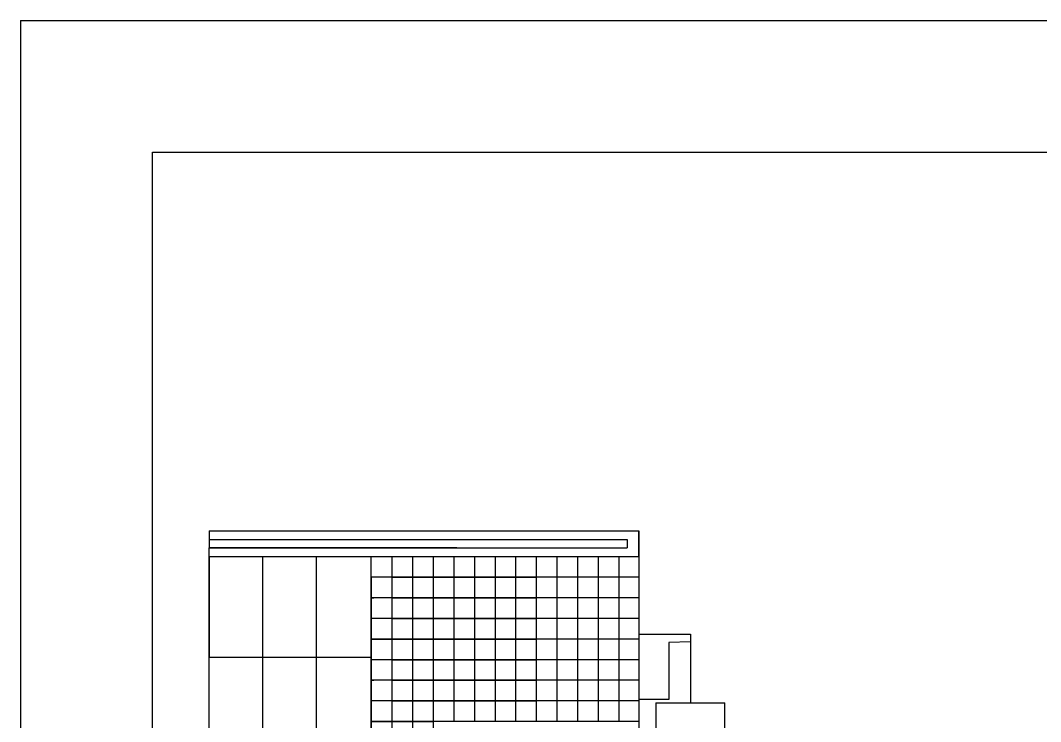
# Model space of a CAD drawing. Header units: millimetres. Extents: x 2377 to 4712, y -254 to 3188.
# Drawn here: x 2847.1 to 2963.4, y 1164.9 to 1244.8 of the extents above; entities that cross this region are included whole.
import ezdxf

# ---------------------------------------------------------------- set-up
doc = ezdxf.new("R2010")
doc.units = ezdxf.units.MM

msp = doc.modelspace()

# ---------------------------------------------------------------- linework, layer by layer
at = {"transparency": 33554687}
for p, q in [((2847.11, 1244.79), (3267.11, 1244.79)), ((2847.11, 1244.79), (2847.11, 947.79)), ((2847.11, 1244.79), (2847.11, 1229.79)), ((2862.16, 967.79), (2862.16, 1229.79)), ((2862.16, 1229.79), (3257.65, 1229.79)), ((2868.62, 1186.61), (2868.62, 1184.65)), ((2868.62, 1186.61), (2917.62, 1186.61)), ((2917.62, 1183.69), (2917.62, 1186.61)), ((2917.62, 1186.61), (2917.62, 1174.85)), ((2917.62, 1186.61), (2917.62, 1174.85)), ((2917.62, 1186.61), (2917.62, 1137.61)), ((2868.62, 1185.62), (2896.89, 1185.62)), ((2868.62, 1185.62), (2916.31, 1185.62)), ((2868.62, 1185.62), (2916.29, 1185.62)), ((2916.29, 1185.62), (2916.29, 1184.67)), ((2896.89, 1184.67), (2868.62, 1184.67)), ((2868.62, 1184.67), (2916.29, 1184.67)), ((2868.63, 1183.69), (2868.62, 1184.67)), ((2868.63, 1160.17), (2868.63, 1183.69)), ((2868.63, 1183.69), (2887.12, 1183.69)), ((2868.63, 1183.69), (2868.63, 1172.22)), ((2868.63, 1183.69), (2917.62, 1183.69)), ((2874.76, 1160.76), (2874.76, 1183.69)), ((2880.89, 1160.76), (2880.89, 1183.69)), ((2887.12, 1021.03), (2887.12, 1183.69)), ((2887.12, 1183.69), (2889.47, 1183.69)), ((2889.47, 1183.69), (2889.47, 1181.34)), ((2889.47, 1183.69), (2891.82, 1183.69)), ((2891.82, 1183.69), (2891.82, 1181.34)), ((2891.82, 1183.69), (2894.18, 1183.69)), ((2894.18, 1183.69), (2894.18, 1181.34)), ((2894.18, 1183.69), (2896.53, 1183.69)), ((2896.53, 1183.69), (2896.53, 1181.34)), ((2896.53, 1183.69), (2898.88, 1183.69)), ((2898.88, 1183.69), (2898.88, 1181.34)), ((2898.88, 1183.69), (2901.23, 1183.69)), ((2901.23, 1183.69), (2901.23, 1181.34)), ((2901.23, 1183.69), (2903.58, 1183.69)), ((2903.58, 1183.69), (2903.58, 1181.34)), ((2903.58, 1183.69), (2905.93, 1183.69)), ((2905.93, 1183.69), (2905.93, 1181.34)), ((2908.29, 1183.69), (2908.29, 1181.34)), ((2910.64, 1183.69), (2910.64, 1181.34)), ((2912.99, 1183.69), (2912.99, 1181.34)), ((2915.34, 1183.69), (2915.34, 1181.34)), ((2889.47, 1181.34), (2887.12, 1181.34)), ((2887.12, 1181.34), (2887.12, 1178.99)), ((2891.82, 1181.34), (2889.47, 1181.34)), ((2889.47, 1181.34), (2889.47, 1178.99)), ((2889.47, 1181.34), (2891.82, 1181.34)), ((2894.18, 1181.34), (2891.82, 1181.34)), ((2891.82, 1181.34), (2891.82, 1178.99)), ((2891.82, 1181.34), (2894.18, 1181.34)), ((2896.53, 1181.34), (2894.18, 1181.34)), ((2894.18, 1181.34), (2894.18, 1178.99)), ((2894.18, 1181.34), (2896.53, 1181.34)), ((2898.88, 1181.34), (2896.53, 1181.34)), ((2896.53, 1181.34), (2896.53, 1178.99)), ((2896.53, 1181.34), (2898.88, 1181.34)), ((2901.23, 1181.34), (2898.88, 1181.34)), ((2898.88, 1181.34), (2898.88, 1178.99)), ((2898.88, 1181.34), (2901.23, 1181.34)), ((2903.58, 1181.34), (2901.23, 1181.34)), ((2901.23, 1181.34), (2901.23, 1178.99)), ((2901.23, 1181.34), (2903.58, 1181.34)), ((2905.93, 1181.34), (2903.58, 1181.34)), ((2903.58, 1181.34), (2903.58, 1178.99)), ((2903.58, 1181.34), (2905.93, 1181.34)), ((2908.29, 1181.34), (2905.93, 1181.34)), ((2905.93, 1181.34), (2905.93, 1178.99)), ((2910.64, 1181.34), (2908.29, 1181.34)), ((2908.29, 1181.34), (2908.29, 1178.99)), ((2912.99, 1181.34), (2910.64, 1181.34)), ((2910.64, 1181.34), (2910.64, 1178.99)), ((2915.34, 1181.34), (2912.99, 1181.34)), ((2912.99, 1181.34), (2912.99, 1178.99)), ((2917.62, 1181.34), (2915.34, 1181.34)), ((2915.34, 1181.34), (2915.34, 1178.99)), ((2887.12, 1178.99), (2887.42, 1178.99)), ((2889.47, 1178.99), (2887.12, 1178.99)), ((2887.12, 1178.99), (2887.12, 1176.63)), ((2887.12, 1178.99), (2887.12, 1174.28)), ((2891.82, 1178.99), (2889.47, 1178.99)), ((2889.47, 1178.99), (2889.47, 1176.63)), ((2889.47, 1178.99), (2891.82, 1178.99)), ((2894.18, 1178.99), (2891.82, 1178.99)), ((2891.82, 1178.99), (2891.82, 1176.63)), ((2891.82, 1178.99), (2894.18, 1178.99)), ((2896.53, 1178.99), (2894.18, 1178.99)), ((2894.18, 1178.99), (2894.18, 1176.63)), ((2894.18, 1178.99), (2896.53, 1178.99)), ((2898.88, 1178.99), (2896.53, 1178.99)), ((2896.53, 1178.99), (2896.53, 1176.63)), ((2896.53, 1178.99), (2898.88, 1178.99)), ((2901.23, 1178.99), (2898.88, 1178.99)), ((2898.88, 1178.99), (2898.88, 1176.63)), ((2898.88, 1178.99), (2901.23, 1178.99)), ((2903.58, 1178.99), (2901.23, 1178.99)), ((2901.23, 1178.99), (2901.23, 1176.63)), ((2901.23, 1178.99), (2903.58, 1178.99)), ((2905.93, 1178.99), (2903.58, 1178.99)), ((2903.58, 1178.99), (2903.58, 1176.63)), ((2903.58, 1178.99), (2905.93, 1178.99)), ((2908.29, 1178.99), (2905.93, 1178.99)), ((2905.93, 1178.99), (2905.93, 1176.63)), ((2910.64, 1178.99), (2908.29, 1178.99)), ((2908.29, 1178.99), (2908.29, 1176.63)), ((2912.99, 1178.99), (2910.64, 1178.99)), ((2910.64, 1178.99), (2910.64, 1176.63)), ((2915.34, 1178.99), (2912.99, 1178.99)), ((2912.99, 1178.99), (2912.99, 1176.63)), ((2917.62, 1178.99), (2915.34, 1178.99)), ((2915.34, 1178.99), (2915.34, 1176.63)), ((2889.47, 1176.63), (2887.12, 1176.63)), ((2891.82, 1176.63), (2889.47, 1176.63)), ((2889.47, 1176.63), (2889.47, 1174.28)), ((2889.47, 1176.63), (2891.82, 1176.63)), ((2894.18, 1176.63), (2891.82, 1176.63)), ((2891.82, 1176.63), (2891.82, 1174.28)), ((2891.82, 1176.63), (2894.18, 1176.63)), ((2896.53, 1176.63), (2894.18, 1176.63)), ((2894.18, 1176.63), (2894.18, 1174.28)), ((2894.18, 1176.63), (2896.53, 1176.63)), ((2898.88, 1176.63), (2896.53, 1176.63)), ((2896.53, 1176.63), (2896.53, 1174.28)), ((2896.53, 1176.63), (2898.88, 1176.63)), ((2901.23, 1176.63), (2898.88, 1176.63)), ((2898.88, 1176.63), (2898.88, 1174.28)), ((2898.88, 1176.63), (2901.23, 1176.63)), ((2903.58, 1176.63), (2901.23, 1176.63)), ((2901.23, 1176.63), (2901.23, 1174.28)), ((2901.23, 1176.63), (2903.58, 1176.63)), ((2905.93, 1176.63), (2903.58, 1176.63)), ((2903.58, 1176.63), (2903.58, 1174.28)), ((2903.58, 1176.63), (2905.93, 1176.63)), ((2908.29, 1176.63), (2905.93, 1176.63)), ((2905.93, 1176.63), (2905.93, 1174.28)), ((2910.64, 1176.63), (2908.29, 1176.63)), ((2908.29, 1176.63), (2908.29, 1174.28)), ((2912.99, 1176.63), (2910.64, 1176.63)), ((2910.64, 1176.63), (2910.64, 1174.28)), ((2915.34, 1176.63), (2912.99, 1176.63)), ((2912.99, 1176.63), (2912.99, 1174.28)), ((2917.62, 1176.63), (2915.34, 1176.63)), ((2915.34, 1176.63), (2915.34, 1174.28)), ((2889.47, 1174.28), (2887.12, 1174.28)), ((2887.12, 1174.28), (2887.12, 1164.88)), ((2887.12, 1174.28), (2889.47, 1174.28)), ((2891.82, 1174.28), (2889.47, 1174.28)), ((2889.47, 1174.28), (2889.47, 1171.93)), ((2889.47, 1174.28), (2891.82, 1174.28)), ((2894.18, 1174.28), (2891.82, 1174.28)), ((2891.82, 1174.28), (2891.82, 1171.93)), ((2891.82, 1174.28), (2894.18, 1174.28)), ((2896.53, 1174.28), (2894.18, 1174.28)), ((2894.18, 1174.28), (2894.18, 1171.93)), ((2894.18, 1174.28), (2896.53, 1174.28)), ((2898.88, 1174.28), (2896.53, 1174.28)), ((2896.53, 1174.28), (2896.53, 1171.93)), ((2896.53, 1174.28), (2898.88, 1174.28)), ((2901.23, 1174.28), (2898.88, 1174.28)), ((2898.88, 1174.28), (2898.88, 1171.93)), ((2898.88, 1174.28), (2901.23, 1174.28)), ((2903.58, 1174.28), (2901.23, 1174.28)), ((2901.23, 1174.28), (2901.23, 1171.93)), ((2901.23, 1174.28), (2903.58, 1174.28)), ((2905.93, 1174.28), (2903.58, 1174.28)), ((2903.58, 1174.28), (2903.58, 1171.93)), ((2903.58, 1174.28), (2905.93, 1174.28)), ((2908.29, 1174.28), (2905.93, 1174.28)), ((2905.93, 1174.28), (2905.93, 1171.93)), ((2910.64, 1174.28), (2908.29, 1174.28)), ((2908.29, 1174.28), (2908.29, 1171.93)), ((2912.99, 1174.28), (2910.64, 1174.28)), ((2910.64, 1174.28), (2910.64, 1171.93)), ((2915.34, 1174.28), (2912.99, 1174.28)), ((2912.99, 1174.28), (2912.99, 1171.93)), ((2917.62, 1174.28), (2915.34, 1174.28)), ((2915.34, 1174.28), (2915.34, 1171.93)), ((2917.62, 1174.85), (2923.5, 1174.85)), ((2923.51, 1173.97), (2921.06, 1173.9)), ((2921.06, 1173.9), (2921.06, 1167.41)), ((2923.5, 1174.85), (2923.5, 1167.01)), ((2923.5, 1174.85), (2923.5, 1167.01)), ((2868.63, 1172.22), (2887.12, 1172.22)), ((2889.47, 1171.93), (2887.12, 1171.93)), ((2887.12, 1171.93), (2887.12, 1169.58)), ((2891.82, 1171.93), (2889.47, 1171.93)), ((2889.47, 1171.93), (2889.47, 1169.58)), ((2889.47, 1171.93), (2891.82, 1171.93)), ((2894.18, 1171.93), (2891.82, 1171.93)), ((2891.82, 1171.93), (2891.82, 1169.58)), ((2891.82, 1171.93), (2894.18, 1171.93)), ((2896.53, 1171.93), (2894.18, 1171.93)), ((2894.18, 1171.93), (2894.18, 1169.58)), ((2894.18, 1171.93), (2896.53, 1171.93)), ((2898.88, 1171.93), (2896.53, 1171.93)), ((2896.53, 1171.93), (2896.53, 1169.58)), ((2896.53, 1171.93), (2898.88, 1171.93)), ((2901.23, 1171.93), (2898.88, 1171.93)), ((2898.88, 1171.93), (2898.88, 1169.58)), ((2898.88, 1171.93), (2901.23, 1171.93)), ((2903.58, 1171.93), (2901.23, 1171.93)), ((2901.23, 1171.93), (2901.23, 1169.58)), ((2901.23, 1171.93), (2903.58, 1171.93)), ((2905.93, 1171.93), (2903.58, 1171.93)), ((2903.58, 1171.93), (2903.58, 1169.58)), ((2903.58, 1171.93), (2905.93, 1171.93)), ((2908.29, 1171.93), (2905.93, 1171.93)), ((2905.93, 1171.93), (2905.93, 1169.58)), ((2910.64, 1171.93), (2908.29, 1171.93)), ((2908.29, 1171.93), (2908.29, 1169.58)), ((2912.99, 1171.93), (2910.64, 1171.93)), ((2910.64, 1171.93), (2910.64, 1169.58)), ((2915.34, 1171.93), (2912.99, 1171.93)), ((2912.99, 1171.93), (2912.99, 1169.58)), ((2917.62, 1171.93), (2915.34, 1171.93)), ((2915.34, 1171.93), (2915.34, 1169.58)), ((2887.12, 1169.58), (2887.42, 1169.58)), ((2889.47, 1169.58), (2887.12, 1169.58)), ((2887.12, 1169.58), (2887.12, 1167.23)), ((2887.12, 1169.58), (2887.12, 1164.88)), ((2891.82, 1169.58), (2889.47, 1169.58)), ((2889.47, 1169.58), (2889.47, 1167.23)), ((2889.47, 1169.58), (2891.82, 1169.58)), ((2894.18, 1169.58), (2891.82, 1169.58)), ((2891.82, 1169.58), (2891.82, 1167.23)), ((2891.82, 1169.58), (2894.18, 1169.58)), ((2896.53, 1169.58), (2894.18, 1169.58)), ((2894.18, 1169.58), (2894.18, 1167.23)), ((2894.18, 1169.58), (2896.53, 1169.58)), ((2898.88, 1169.58), (2896.53, 1169.58)), ((2896.53, 1169.58), (2896.53, 1167.23)), ((2896.53, 1169.58), (2898.88, 1169.58)), ((2901.23, 1169.58), (2898.88, 1169.58)), ((2898.88, 1169.58), (2898.88, 1167.23)), ((2898.88, 1169.58), (2901.23, 1169.58)), ((2903.58, 1169.58), (2901.23, 1169.58)), ((2901.23, 1169.58), (2901.23, 1167.23)), ((2901.23, 1169.58), (2903.58, 1169.58)), ((2905.93, 1169.58), (2903.58, 1169.58)), ((2903.58, 1169.58), (2903.58, 1167.23)), ((2903.58, 1169.58), (2905.93, 1169.58)), ((2908.29, 1169.58), (2905.93, 1169.58)), ((2905.93, 1169.58), (2905.93, 1167.23)), ((2910.64, 1169.58), (2908.29, 1169.58)), ((2908.29, 1169.58), (2908.29, 1167.23)), ((2912.99, 1169.58), (2910.64, 1169.58)), ((2910.64, 1169.58), (2910.64, 1167.23)), ((2915.34, 1169.58), (2912.99, 1169.58)), ((2912.99, 1169.58), (2912.99, 1167.23)), ((2917.62, 1169.58), (2915.34, 1169.58)), ((2915.34, 1169.58), (2915.34, 1167.23)), ((2889.47, 1167.23), (2887.12, 1167.23)), ((2891.82, 1167.23), (2889.47, 1167.23)), ((2889.47, 1167.23), (2889.47, 1164.88)), ((2889.47, 1167.23), (2891.82, 1167.23)), ((2894.18, 1167.23), (2891.82, 1167.23)), ((2891.82, 1167.23), (2891.82, 1164.88)), ((2891.82, 1167.23), (2894.18, 1167.23)), ((2896.53, 1167.23), (2894.18, 1167.23)), ((2894.18, 1167.23), (2894.18, 1164.88)), ((2894.18, 1167.23), (2896.53, 1167.23)), ((2898.88, 1167.23), (2896.53, 1167.23)), ((2896.53, 1167.23), (2896.53, 1164.88)), ((2896.53, 1167.23), (2898.88, 1167.23)), ((2901.23, 1167.23), (2898.88, 1167.23)), ((2898.88, 1167.23), (2898.88, 1164.88)), ((2898.88, 1167.23), (2901.23, 1167.23)), ((2903.58, 1167.23), (2901.23, 1167.23)), ((2901.23, 1167.23), (2901.23, 1164.88)), ((2901.23, 1167.23), (2903.58, 1167.23)), ((2905.93, 1167.23), (2903.58, 1167.23)), ((2903.58, 1167.23), (2903.58, 1164.88)), ((2903.58, 1167.23), (2905.93, 1167.23)), ((2908.29, 1167.23), (2905.93, 1167.23)), ((2905.93, 1167.23), (2905.93, 1164.88)), ((2910.64, 1167.23), (2908.29, 1167.23)), ((2908.29, 1167.23), (2908.29, 1164.88)), ((2912.99, 1167.23), (2910.64, 1167.23)), ((2910.64, 1167.23), (2910.64, 1164.88)), ((2915.34, 1167.23), (2912.99, 1167.23)), ((2912.99, 1167.23), (2912.99, 1164.88)), ((2917.62, 1167.23), (2915.34, 1167.23)), ((2915.34, 1167.23), (2915.34, 1164.88)), ((2921.06, 1167.41), (2917.57, 1167.39)), ((2919.58, 1167.01), (2927.42, 1167.01)), ((2919.58, 1167.01), (2919.58, 1157.21)), ((2927.42, 1157.21), (2927.42, 1167.01)), ((2889.47, 1164.88), (2887.12, 1164.88)), ((2887.12, 1164.88), (2887.12, 1146.06)), ((2887.12, 1164.88), (2889.47, 1164.88)), ((2891.82, 1164.88), (2889.47, 1164.88)), ((2889.47, 1164.88), (2889.47, 1162.52)), ((2889.47, 1164.88), (2891.82, 1164.88)), ((2894.18, 1164.88), (2891.82, 1164.88)), ((2891.82, 1164.88), (2891.82, 1162.52)), ((2891.82, 1164.88), (2894.18, 1164.88)), ((2896.53, 1164.88), (2894.18, 1164.88)), ((2894.18, 1164.88), (2894.18, 1162.52)), ((2898.88, 1164.88), (2896.53, 1164.88)), ((2901.23, 1164.88), (2898.88, 1164.88)), ((2903.58, 1164.88), (2901.23, 1164.88)), ((2905.93, 1164.88), (2903.58, 1164.88)), ((2908.29, 1164.88), (2905.93, 1164.88)), ((2910.64, 1164.88), (2908.29, 1164.88)), ((2912.99, 1164.88), (2910.64, 1164.88)), ((2915.34, 1164.88), (2912.99, 1164.88)), ((2917.62, 1164.88), (2915.34, 1164.88))]:
    msp.add_line(p, q, dxfattribs=at)

doc.saveas('drawing.dxf')
